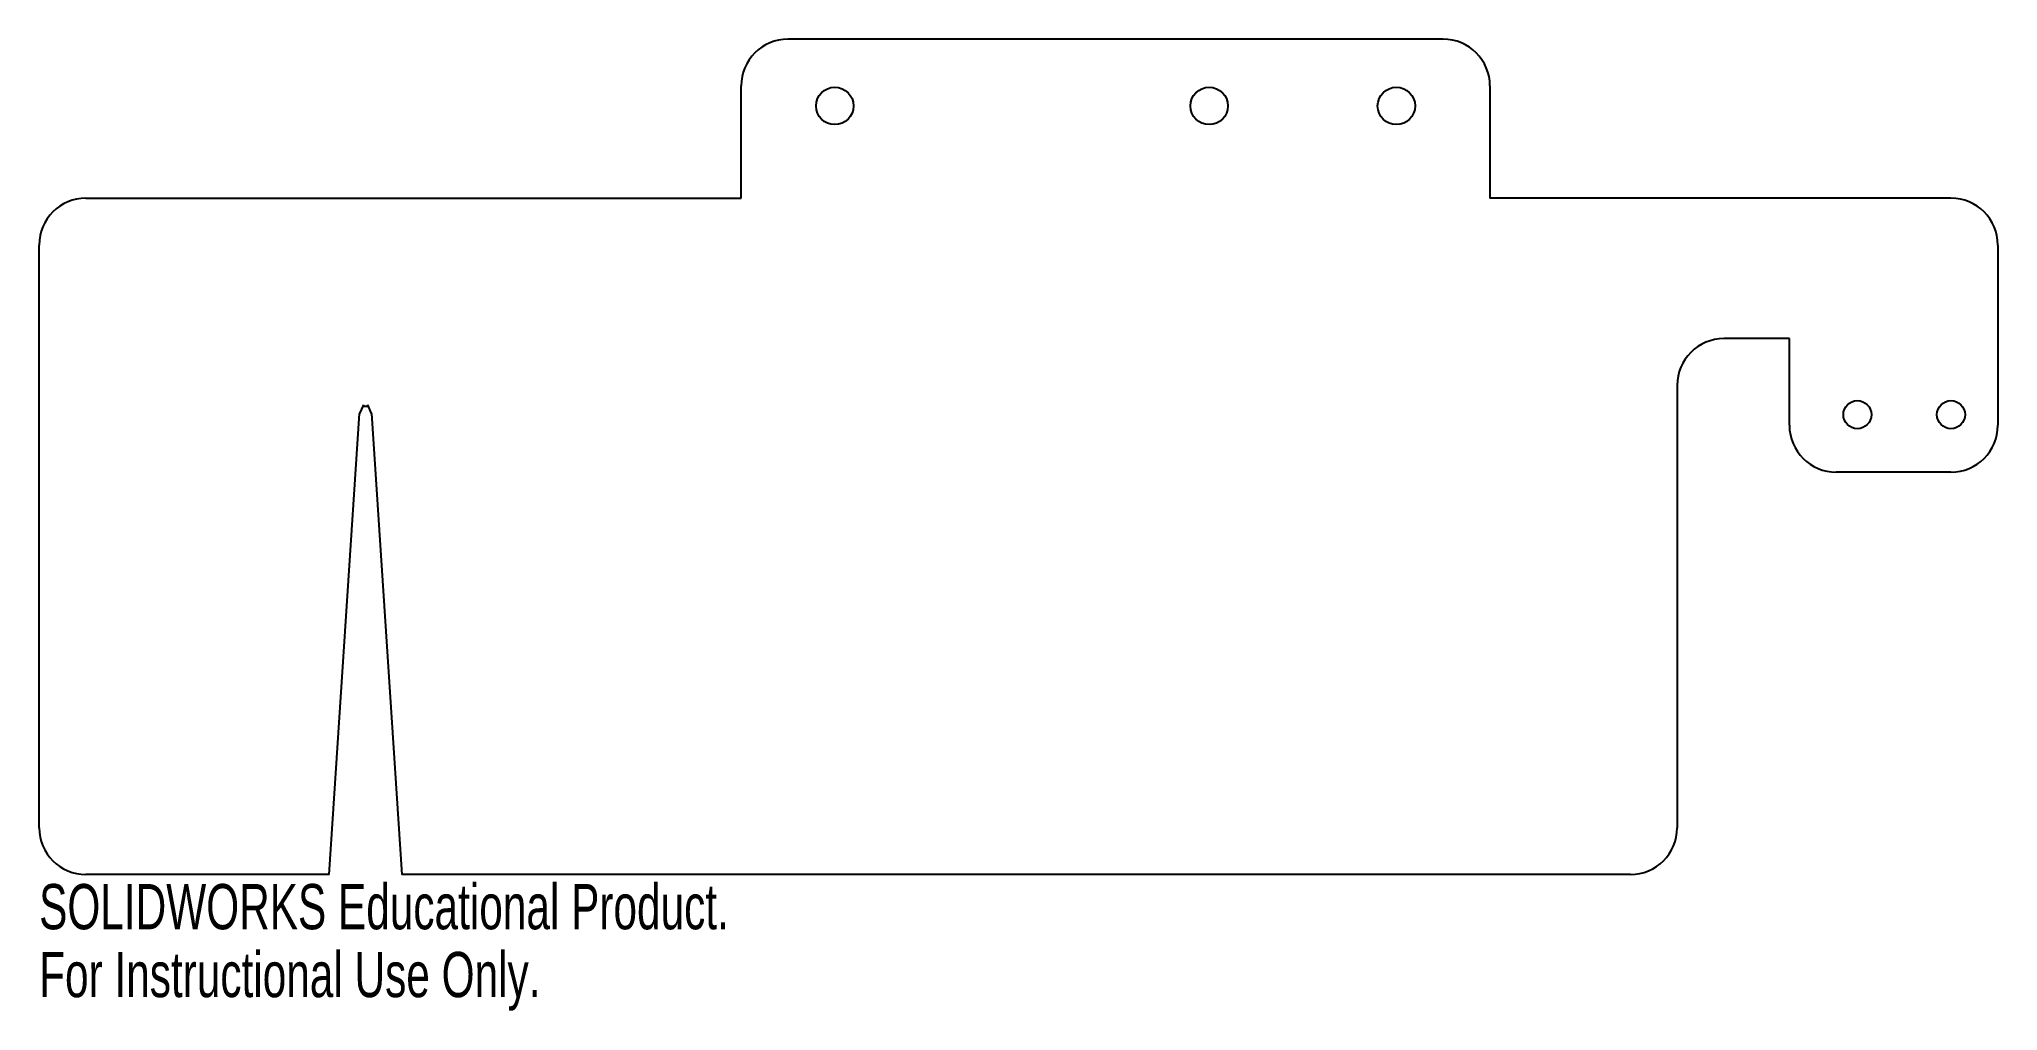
# Model space of a CAD drawing. Header units: millimetres. Extents: x -75 to 134, y -104 to 0.
import ezdxf

# ---------------------------------------------------------------- set-up
doc = ezdxf.new("R2010")
doc.units = ezdxf.units.MM
doc.styles.add('SLDTEXTSTYLE0', font='TXT', dxfattribs={"width": 0.7})

msp = doc.modelspace()

# ---------------------------------------------------------------- linework, layer by layer
at = {"color": 7, "linetype": 'Continuous', "lineweight": 25}
for p, q in [((75, 0), (5, 0)), ((0, -16.99), (0, -5)), ((80, -5), (80, -16.99)), ((-70, -16.99), (0, -16.99)), ((129.25, -16.99), (80, -16.99)), ((-75, -84.23), (-75, -21.99)), ((134.25, -21.99), (134.25, -41.25)), ((111.99, -31.99), (105, -31.99)), ((111.99, -41.25), (111.99, -31.99)), ((100, -36.99), (100, -84.23)), ((-40.36, -39.06), (-40.78, -39.97)), ((-40.36, -39.25), (-40.36, -39.06)), ((-39.9, -39.25), (-40.36, -39.25)), ((-39.9, -39.25), (-39.9, -39.06)), ((-39.48, -39.97), (-39.9, -39.06)), ((-44.02, -89.23), (-40.78, -39.97)), ((-39.48, -39.97), (-36.24, -89.23)), ((129.25, -46.25), (116.99, -46.25)), ((-44.02, -89.23), (-70, -89.23)), ((95, -89.23), (-36.24, -89.23))]:
    msp.add_line(p, q, dxfattribs=at)
for centre, radius in [((10, -7.13), 2), ((50, -7.13), 2), ((70, -7.13), 2), ((119.25, -40.11), 1.5), ((129.25, -40.11), 1.5)]:
    msp.add_circle(centre, radius, dxfattribs=at)
for centre, start, end in [((5, -5), 90, 180), ((75, -5), 0, 90), ((-70, -21.99), 90, 180), ((129.25, -21.99), 0, 90), ((105, -36.99), 90, 180), ((116.99, -41.25), 180, 270), ((129.25, -41.25), 270, 0), ((-70, -84.23), 180, 270), ((95, -84.23), 270, 0)]:
    msp.add_arc(centre, 5, start, end, dxfattribs=at)

# ---------------------------------------------------------------- texts
at = {"color": 7, "linetype": 'Continuous', "char_height": 4.8336, "attachment_point": 1, "style": 'SLDTEXTSTYLE0'}
for s, insert in [('SOLIDWORKS Educational Product.', (-75, -90.25)), ('For Instructional Use Only.', (-75, -97.5))]:
    msp.add_mtext(s, dxfattribs=dict(at, insert=insert))

doc.saveas('drawing.dxf')
